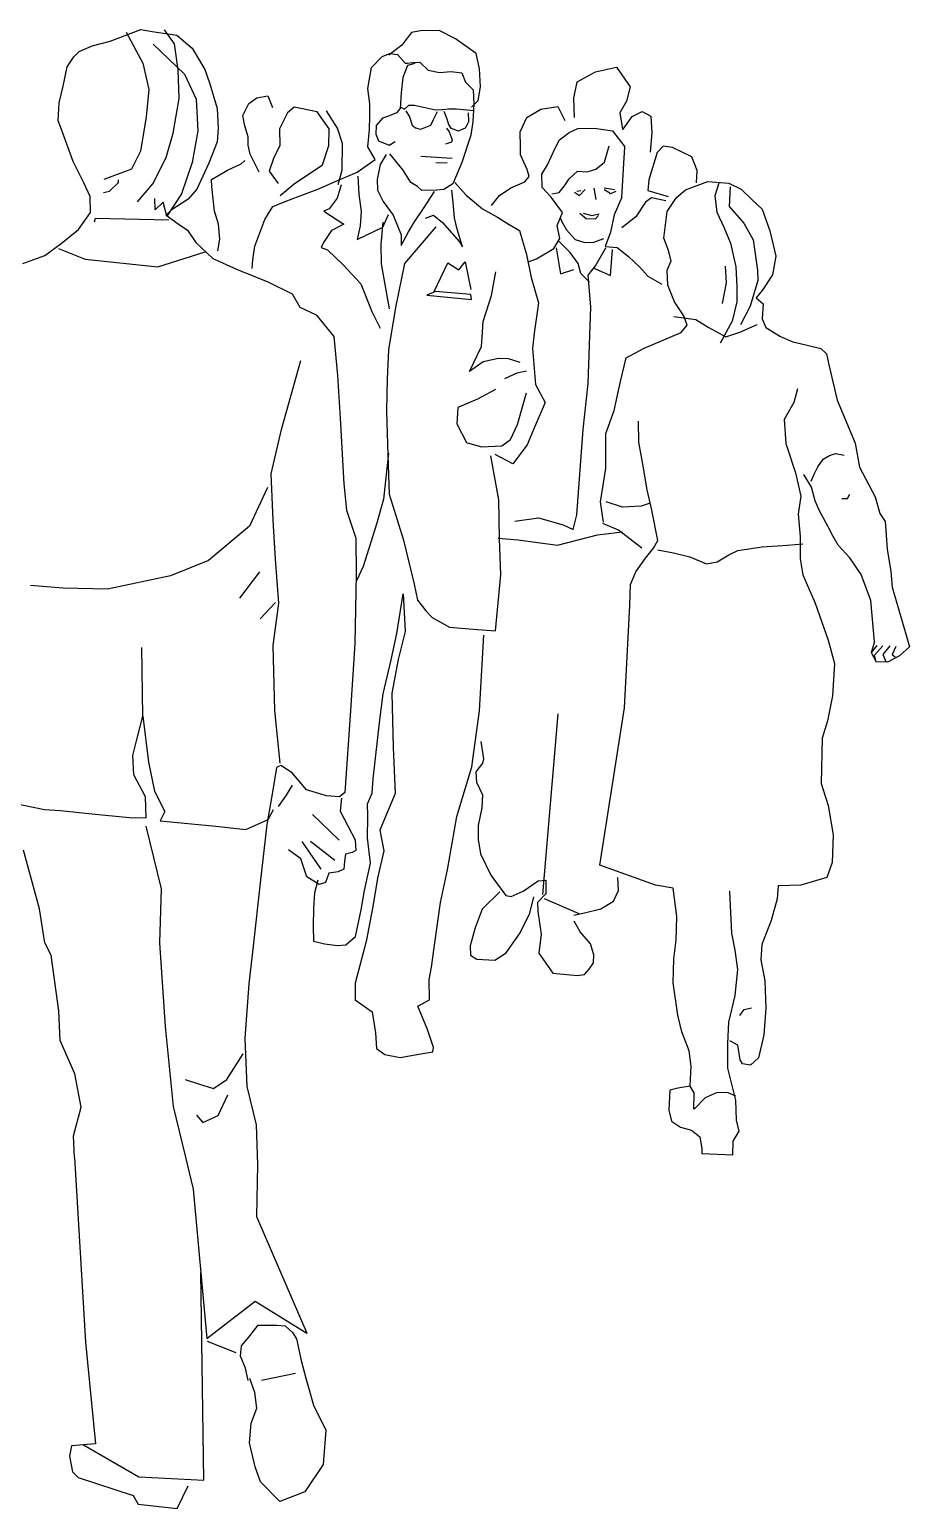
# Model space of a CAD drawing. Extents: x 897 to 1079, y 1284 to 1382.
# Drawn here: x 1024.9 to 1079.5, y 1283.6 to 1375.4 of the extents above; entities that cross this region are included whole.
import ezdxf

# ---------------------------------------------------------------- set-up
doc = ezdxf.new("R2010")
doc.units = 0
doc.header["$LTSCALE"] = 48
doc.header["$MEASUREMENT"] = 0
doc.layers.get('0').update_dxf_attribs({"linetype": 'CONTINUOUS'})

msp = doc.modelspace()

# ---------------------------------------------------------------- linework, layer by layer
for p, q in [((1029.886, 1374.648), (1031.797, 1375.371)), ((1031.797, 1375.371), (1032.491, 1375.262)), ((1032.491, 1375.262), (1034.032, 1375.023)), ((1033.887, 1374.483), (1033.258, 1375.351)), ((1049.141, 1375.302), (1048.572, 1375.183)), ((1050.294, 1375.321), (1049.141, 1375.302)), ((1051.302, 1374.799), (1050.294, 1375.321)), ((1027.975, 1374.002), (1028.782, 1374.356)), ((1028.782, 1374.356), (1029.886, 1374.648)), ((1030.877, 1375.203), (1031.907, 1373.297)), ((1032.548, 1374.461), (1034.5, 1372.603)), ((1034.111, 1372.872), (1033.887, 1374.483)), ((1034.032, 1375.023), (1034.968, 1374.226)), ((1047.97, 1374.404), (1047.167, 1373.776)), ((1048.572, 1375.183), (1047.97, 1374.404)), ((1052.591, 1373.897), (1051.302, 1374.799)), ((1027.221, 1373.067), (1027.639, 1373.689)), ((1027.639, 1373.689), (1027.975, 1374.002)), ((1034.968, 1374.226), (1035.758, 1372.899)), ((1046.103, 1373.023), (1046.751, 1373.692)), ((1046.751, 1373.692), (1047.242, 1373.887)), ((1047.242, 1373.887), (1047.705, 1373.818)), ((1047.705, 1373.818), (1048.174, 1373.287)), ((1052.793, 1372.945), (1052.591, 1373.897)), ((1026.977, 1371.866), (1027.221, 1373.067)), ((1031.907, 1373.297), (1032.286, 1371.645)), ((1034.173, 1371.104), (1034.111, 1372.872)), ((1034.5, 1372.603), (1035.217, 1371.044)), ((1035.758, 1372.899), (1036.08, 1372.014)), ((1045.861, 1371.712), (1046.103, 1373.023)), ((1048.331, 1373.136), (1048.035, 1372.406)), ((1048.174, 1373.287), (1048.328, 1373.29)), ((1048.328, 1373.29), (1048.635, 1373.339)), ((1048.79, 1373.264), (1048.331, 1373.136)), ((1048.635, 1373.339), (1049.096, 1373.346)), ((1049.096, 1373.346), (1049.609, 1372.849)), ((1049.609, 1372.849), (1050.304, 1372.707)), ((1050.304, 1372.707), (1051.028, 1372.762)), ((1051.028, 1372.762), (1051.688, 1372.696)), ((1051.688, 1372.696), (1051.928, 1372.118)), ((1052.855, 1371.826), (1052.793, 1372.945)), ((1058.848, 1372.121), (1059.991, 1372.754)), ((1059.991, 1372.754), (1061.293, 1373.039)), ((1061.293, 1373.039), (1062.126, 1371.823)), ((1026.719, 1370.829), (1026.977, 1371.866)), ((1032.286, 1371.645), (1032.116, 1369.951)), ((1036.08, 1372.014), (1036.533, 1370.484)), ((1045.986, 1370.758), (1045.861, 1371.712)), ((1048.035, 1372.406), (1047.941, 1371.438)), ((1051.928, 1372.118), (1052.397, 1371.631)), ((1052.397, 1371.631), (1052.445, 1370.743)), ((1052.715, 1370.978), (1052.855, 1371.826)), ((1058.633, 1371.118), (1058.848, 1372.121)), ((1062.126, 1371.823), (1061.909, 1370.94)), ((1026.661, 1369.708), (1026.719, 1370.829)), ((1033.791, 1368.945), (1034.173, 1371.104)), ((1035.217, 1371.044), (1035.326, 1369.08)), ((1038.111, 1370.048), (1038.494, 1370.79)), ((1038.494, 1370.79), (1038.983, 1371.139)), ((1038.983, 1371.139), (1039.673, 1371.271)), ((1039.673, 1371.271), (1039.959, 1370.539)), ((1045.998, 1369.99), (1045.986, 1370.758)), ((1047.941, 1371.438), (1047.88, 1370.482)), ((1048.144, 1370.442), (1048.415, 1370.677)), ((1048.415, 1370.677), (1048.755, 1370.683)), ((1048.755, 1370.683), (1050.067, 1370.396)), ((1052.294, 1370.553), (1052.715, 1370.978)), ((1052.445, 1370.743), (1052.385, 1369.665)), ((1058.686, 1369.921), (1058.633, 1371.118)), ((1061.909, 1370.94), (1061.493, 1370.198)), ((1032.116, 1369.951), (1031.766, 1367.836)), ((1036.533, 1370.484), (1036.586, 1369.254)), ((1038.242, 1369.402), (1038.111, 1370.048)), ((1040.887, 1370.214), (1040.398, 1369.207)), ((1041.299, 1370.561), (1040.887, 1370.214)), ((1042.732, 1370.277), (1041.299, 1370.561)), ((1043.474, 1369.213), (1042.732, 1370.277)), ((1043.978, 1369.265), (1043.302, 1370.33)), ((1045.979, 1369.177), (1045.998, 1369.99)), ((1046.769, 1369.881), (1046.392, 1369.414)), ((1047.151, 1370.008), (1046.769, 1369.881)), ((1047.653, 1370.203), (1047.151, 1370.008)), ((1047.88, 1370.482), (1047.653, 1370.203)), ((1047.911, 1370.559), (1048.144, 1370.442)), ((1048.222, 1370.333), (1048.459, 1369.953)), ((1048.459, 1369.953), (1048.621, 1369.45)), ((1049.766, 1369.431), (1049.931, 1369.79)), ((1049.931, 1369.79), (1050.183, 1370.283)), ((1050.067, 1370.396), (1050.451, 1370.403)), ((1050.451, 1370.403), (1050.528, 1370.404)), ((1050.528, 1370.404), (1050.879, 1370.453)), ((1050.59, 1370.312), (1050.768, 1369.837)), ((1050.768, 1369.837), (1050.871, 1369.48)), ((1050.879, 1370.453), (1051.373, 1370.461)), ((1051.373, 1370.461), (1052.451, 1370.358)), ((1052.122, 1369.661), (1052.113, 1370.199)), ((1055.317, 1369.021), (1055.731, 1369.917)), ((1055.731, 1369.917), (1056.602, 1370.426)), ((1056.602, 1370.426), (1057.642, 1370.596)), ((1057.642, 1370.596), (1058.074, 1369.725)), ((1061.493, 1370.198), (1061.663, 1369.201)), ((1061.707, 1369.202), (1062.265, 1369.98)), ((1062.265, 1369.98), (1062.875, 1370.297)), ((1062.875, 1370.297), (1063.418, 1369.998)), ((1063.418, 1369.998), (1063.479, 1368.967)), ((1026.867, 1369.173), (1026.661, 1369.708)), ((1027.591, 1367.186), (1026.867, 1369.173)), ((1033.354, 1367.433), (1033.791, 1368.945)), ((1035.326, 1369.08), (1034.973, 1367.119)), ((1036.586, 1369.254), (1036.523, 1368.408)), ((1038.44, 1368.713), (1038.242, 1369.402)), ((1040.398, 1369.207), (1040.415, 1368.163)), ((1043.458, 1368.18), (1043.474, 1369.213)), ((1044.301, 1368.304), (1043.978, 1369.265)), ((1045.875, 1368.098), (1045.979, 1369.177)), ((1046.392, 1369.414), (1046.368, 1368.875)), ((1046.368, 1368.875), (1046.529, 1368.461)), ((1048.621, 1369.45), (1048.822, 1369.267)), ((1048.822, 1369.267), (1049.131, 1369.195)), ((1049.131, 1369.195), (1049.36, 1369.275)), ((1049.36, 1369.275), (1049.766, 1369.431)), ((1050.744, 1369.254), (1050.902, 1369.026)), ((1050.871, 1369.48), (1051.008, 1369.258)), ((1050.902, 1369.026), (1051.097, 1368.535)), ((1051.008, 1369.258), (1051.489, 1369.082)), ((1051.489, 1369.082), (1051.93, 1369.273)), ((1051.93, 1369.273), (1052.005, 1369.428)), ((1052.005, 1369.428), (1052.122, 1369.661)), ((1052.385, 1369.665), (1052.245, 1368.817)), ((1055.332, 1368.098), (1055.317, 1369.021)), ((1057.753, 1368.522), (1058.36, 1368.993)), ((1058.36, 1368.993), (1058.895, 1369.233)), ((1058.895, 1369.233), (1059.927, 1369.25)), ((1059.927, 1369.25), (1061.05, 1369.081)), ((1061.05, 1369.081), (1061.802, 1368.094)), ((1061.663, 1369.201), (1061.707, 1369.202)), ((1063.479, 1368.967), (1063.378, 1367.768)), ((1036.523, 1368.408), (1036.006, 1367.092)), ((1038.449, 1368.208), (1038.44, 1368.713)), ((1038.579, 1367.639), (1038.449, 1368.208)), ((1040.415, 1368.163), (1040.043, 1367.432)), ((1043.049, 1366.976), (1043.458, 1368.18)), ((1044.284, 1366.656), (1044.301, 1368.304)), ((1046.317, 1367.304), (1045.875, 1368.098)), ((1046.529, 1368.461), (1047.181, 1368.197)), ((1047.181, 1368.197), (1047.561, 1368.433)), ((1051.066, 1368.381), (1050.684, 1368.254)), ((1051.097, 1368.535), (1051.066, 1368.381)), ((1052.245, 1368.817), (1051.702, 1367.117)), ((1055.34, 1367.604), (1055.332, 1368.098)), ((1057.009, 1366.972), (1057.454, 1367.979)), ((1057.454, 1367.979), (1057.753, 1368.522)), ((1060.543, 1367.151), (1060.834, 1368.155)), ((1061.622, 1364.972), (1061.802, 1368.094)), ((1064.185, 1368.133), (1063.807, 1367.742)), ((1064.757, 1368.065), (1064.185, 1368.133)), ((1065.964, 1367.47), (1064.757, 1368.065)), ((1028.261, 1365.857), (1027.591, 1367.186)), ((1031.766, 1367.836), (1031.213, 1366.707)), ((1032.535, 1365.806), (1033.354, 1367.433)), ((1034.973, 1367.119), (1034.313, 1365.186)), ((1036.006, 1367.092), (1035.264, 1365.465)), ((1037.167, 1366.65), (1038.006, 1367.048)), ((1038.006, 1367.048), (1038.234, 1367.249)), ((1039.135, 1366.528), (1038.579, 1367.639)), ((1040.043, 1367.432), (1039.749, 1366.582)), ((1045.209, 1366.517), (1046.317, 1367.304)), ((1047.003, 1367.623), (1046.629, 1367.001)), ((1048.062, 1366.649), (1047.234, 1367.659)), ((1049.148, 1367.524), (1051.093, 1367.388)), ((1050.087, 1367.134), (1050.779, 1367.102)), ((1051.702, 1367.117), (1051.141, 1365.801)), ((1055.74, 1366.688), (1055.34, 1367.604)), ((1060.012, 1366.714), (1060.543, 1367.151)), ((1063.807, 1367.742), (1063.296, 1366.042)), ((1066.285, 1366.629), (1065.964, 1367.47)), ((1031.213, 1366.707), (1029.488, 1366.064)), ((1036.177, 1366.062), (1037.167, 1366.65)), ((1039.749, 1366.582), (1040.3, 1365.822)), ((1041.3, 1365.794), (1043.049, 1366.976)), ((1043.955, 1365.991), (1045.209, 1366.517)), ((1044.035, 1365.762), (1044.284, 1366.656)), ((1045.257, 1366.287), (1045.308, 1365.168)), ((1046.629, 1367.001), (1046.446, 1366.076)), ((1048.534, 1365.884), (1048.062, 1366.649)), ((1055.598, 1365.917), (1055.867, 1366.262)), ((1055.867, 1366.262), (1055.74, 1366.688)), ((1056.667, 1366.396), (1057.009, 1366.972)), ((1056.68, 1365.583), (1056.667, 1366.396)), ((1058.063, 1365.683), (1058.363, 1366.116)), ((1058.363, 1366.116), (1058.861, 1366.585)), ((1058.861, 1366.585), (1059.476, 1366.551)), ((1059.476, 1366.551), (1060.012, 1366.714)), ((1066.254, 1365.86), (1066.285, 1366.629)), ((1028.659, 1365.018), (1028.261, 1365.857)), ((1029.468, 1365.261), (1029.851, 1365.345)), ((1029.851, 1365.345), (1030.413, 1365.892)), ((1030.413, 1365.892), (1030.411, 1366.046)), ((1031.586, 1364.681), (1032.535, 1365.806)), ((1034.313, 1365.186), (1033.413, 1363.788)), ((1035.264, 1365.465), (1034.736, 1364.842)), ((1036.184, 1365.634), (1036.177, 1366.062)), ((1036.363, 1364.099), (1036.184, 1365.634)), ((1040.432, 1365.088), (1041.3, 1365.794)), ((1041.62, 1365.031), (1042.766, 1365.478)), ((1042.766, 1365.478), (1043.955, 1365.991)), ((1044.222, 1365.732), (1043.972, 1364.915)), ((1045.308, 1365.168), (1045.446, 1364.093)), ((1046.446, 1366.076), (1046.457, 1365.417)), ((1046.457, 1365.417), (1046.82, 1364.698)), ((1048.949, 1365.632), (1048.534, 1365.884)), ((1049.226, 1365.385), (1048.949, 1365.632)), ((1050.148, 1365.4), (1049.226, 1365.385)), ((1049.321, 1364.277), (1049.996, 1365.321)), ((1050.576, 1365.451), (1050.148, 1365.4)), ((1051.141, 1365.801), (1050.576, 1365.451)), ((1051.16, 1364.648), (1051.07, 1365.415)), ((1051.261, 1365.879), (1051.965, 1365.089)), ((1054.041, 1365.079), (1054.726, 1365.551)), ((1054.726, 1365.551), (1055.598, 1365.917)), ((1057.228, 1364.977), (1056.68, 1365.583)), ((1057.269, 1365.175), (1057.729, 1365.26)), ((1057.729, 1365.26), (1058.063, 1365.683)), ((1058.684, 1365.275), (1058.995, 1365.083)), ((1058.837, 1365.355), (1059.067, 1365.391)), ((1058.995, 1365.083), (1059.341, 1365.44)), ((1059.878, 1365.525), (1059.999, 1364.835)), ((1061.186, 1365.426), (1060.525, 1365.536)), ((1060.527, 1365.459), (1060.882, 1365.234)), ((1060.883, 1365.19), (1061.264, 1365.35)), ((1063.296, 1366.042), (1063.23, 1365.382)), ((1063.23, 1365.382), (1064.499, 1365.018)), ((1065.005, 1364.95), (1065.569, 1365.42)), ((1065.569, 1365.42), (1066.944, 1365.948)), ((1066.944, 1365.948), (1068.253, 1365.848)), ((1067.638, 1365.838), (1067.387, 1365.065)), ((1068.253, 1365.848), (1069.028, 1365.476)), ((1068.333, 1365.619), (1068.277, 1364.388)), ((1069.028, 1365.476), (1069.731, 1364.796)), ((1028.675, 1364.018), (1028.659, 1365.018)), ((1032.671, 1364.193), (1032.659, 1364.885)), ((1033.168, 1364.663), (1032.671, 1364.193)), ((1033.413, 1363.788), (1033.168, 1364.663)), ((1034.736, 1364.842), (1033.67, 1364.176)), ((1039.49, 1363.579), (1039.983, 1364.389)), ((1039.983, 1364.389), (1040.746, 1364.709)), ((1040.746, 1364.709), (1041.62, 1365.031)), ((1043.477, 1364.259), (1043.14, 1364.1)), ((1043.972, 1364.915), (1043.477, 1364.259)), ((1046.82, 1364.698), (1047.449, 1363.862)), ((1048.72, 1363.378), (1049.321, 1364.277)), ((1051.252, 1363.694), (1051.16, 1364.648)), ((1051.965, 1365.089), (1052.978, 1364.26)), ((1052.978, 1364.26), (1053.91, 1363.737)), ((1053.546, 1364.456), (1054.041, 1365.079)), ((1057.936, 1364.033), (1057.228, 1364.977)), ((1061.622, 1364.972), (1061.134, 1363.887)), ((1063.088, 1364.655), (1062.487, 1363.755)), ((1063.468, 1364.925), (1063.088, 1364.655)), ((1064.349, 1364.752), (1063.468, 1364.925)), ((1064.437, 1364.095), (1065.005, 1364.95)), ((1067.387, 1365.065), (1067.513, 1364.035)), ((1068.277, 1364.388), (1069.183, 1363.359)), ((1069.731, 1364.796), (1070.322, 1364.234)), ((1027.924, 1362.963), (1028.675, 1364.018)), ((1028.915, 1363.44), (1028.989, 1363.672)), ((1028.989, 1363.672), (1033.527, 1363.559)), ((1033.67, 1364.176), (1033.368, 1363.864)), ((1033.368, 1363.864), (1034.113, 1363.327)), ((1036.606, 1363.291), (1036.363, 1364.099)), ((1038.869, 1361.943), (1039.49, 1363.579)), ((1043.14, 1364.1), (1044.383, 1363.307)), ((1045.446, 1364.093), (1045.384, 1363.203)), ((1046.797, 1363.423), (1046.666, 1362.037)), ((1046.802, 1363.116), (1047.141, 1363.89)), ((1047.449, 1363.862), (1047.93, 1362.629)), ((1048.388, 1362.834), (1048.72, 1363.378)), ((1049.451, 1363.664), (1049.942, 1363.859)), ((1049.942, 1363.859), (1050.488, 1363.407)), ((1050.488, 1363.407), (1051.551, 1362.194)), ((1051.417, 1362.993), (1051.252, 1363.694)), ((1053.91, 1363.737), (1054.642, 1363.276)), ((1057.609, 1363.215), (1057.936, 1364.033)), ((1057.787, 1363.712), (1057.868, 1363.483)), ((1057.868, 1363.483), (1058.184, 1362.95)), ((1059.013, 1363.974), (1059.403, 1363.661)), ((1059.211, 1363.977), (1059.751, 1363.832)), ((1059.403, 1363.661), (1059.985, 1363.638)), ((1059.751, 1363.832), (1060.211, 1363.949)), ((1059.985, 1363.638), (1060.169, 1363.839)), ((1061.134, 1363.887), (1060.921, 1362.807)), ((1062.487, 1363.755), (1061.609, 1363.082)), ((1064.233, 1362.433), (1064.437, 1364.095)), ((1067.513, 1364.035), (1067.957, 1363.076)), ((1069.183, 1363.359), (1069.771, 1362.336)), ((1070.322, 1364.234), (1070.805, 1362.891)), ((1026.861, 1362.1), (1027.924, 1362.963)), ((1034.113, 1363.327), (1034.69, 1362.919)), ((1034.69, 1362.919), (1035.208, 1362.158)), ((1036.698, 1362.369), (1036.606, 1363.291)), ((1043.62, 1362.91), (1043.127, 1362.166)), ((1044.383, 1363.307), (1043.62, 1362.91)), ((1045.384, 1363.203), (1045.2, 1362.354)), ((1045.2, 1362.354), (1046.802, 1363.116)), ((1047.93, 1362.629), (1047.941, 1361.981)), ((1047.941, 1361.981), (1048.388, 1362.834)), ((1050.075, 1363.125), (1048.146, 1360.864)), ((1051.743, 1361.889), (1051.417, 1362.993)), ((1054.642, 1363.276), (1055.263, 1362.902)), ((1055.263, 1362.902), (1055.716, 1361.416)), ((1057.775, 1362.405), (1057.609, 1363.215)), ((1058.184, 1362.95), (1058.732, 1362.343)), ((1059.888, 1362.175), (1060.499, 1362.416)), ((1060.921, 1362.807), (1060.584, 1361.912)), ((1064.52, 1361.669), (1064.233, 1362.433)), ((1067.957, 1363.076), (1068.358, 1362.116)), ((1070.805, 1362.891), (1071.171, 1361.316)), ((1025.841, 1361.347), (1026.861, 1362.1)), ((1026.68, 1361.789), (1028.338, 1361.124)), ((1032.849, 1360.659), (1035.788, 1361.586)), ((1035.208, 1362.158), (1036.256, 1361.176)), ((1036.556, 1361.642), (1036.698, 1362.369)), ((1038.729, 1361.095), (1038.869, 1361.943)), ((1043.127, 1362.166), (1042.978, 1361.857)), ((1042.978, 1361.857), (1043.365, 1361.709)), ((1043.365, 1361.709), (1044.347, 1360.769)), ((1046.666, 1362.037), (1046.685, 1360.84)), ((1051.551, 1362.194), (1051.743, 1361.889)), ((1056.335, 1361.151), (1057.401, 1361.784)), ((1057.401, 1361.784), (1057.775, 1362.405)), ((1057.554, 1361.83), (1057.811, 1360.22)), ((1058.405, 1361.536), (1057.735, 1362.217)), ((1058.91, 1360.853), (1058.405, 1361.536)), ((1058.732, 1362.343), (1059.317, 1362.166)), ((1059.317, 1362.166), (1059.888, 1362.175)), ((1059.989, 1360.716), (1060.63, 1361.836)), ((1060.584, 1361.912), (1061.321, 1361.847)), ((1060.921, 1360.116), (1061.049, 1361.733)), ((1061.321, 1361.847), (1062.022, 1361.288)), ((1064.685, 1361.023), (1064.52, 1361.669)), ((1068.358, 1362.116), (1068.689, 1360.66)), ((1069.771, 1362.336), (1070.032, 1360.451)), ((1024.465, 1360.863), (1025.841, 1361.347)), ((1028.338, 1361.124), (1032.849, 1360.659)), ((1036.256, 1361.176), (1037.728, 1360.508)), ((1038.694, 1360.557), (1038.729, 1361.095)), ((1044.347, 1360.769), (1045.443, 1359.59)), ((1046.685, 1360.84), (1047.192, 1358.048)), ((1048.146, 1360.864), (1047.575, 1358.131)), ((1049.986, 1359.126), (1050.836, 1360.908)), ((1050.836, 1360.908), (1051.503, 1360.457)), ((1051.503, 1360.457), (1051.912, 1360.969)), ((1051.912, 1360.969), (1052.247, 1359.239)), ((1055.716, 1361.416), (1056.002, 1359.992)), ((1055.807, 1360.961), (1056.335, 1361.151)), ((1059.074, 1360.24), (1058.91, 1360.853)), ((1059.537, 1360.127), (1059.989, 1360.716)), ((1059.837, 1360.593), (1060.921, 1360.116)), ((1062.022, 1361.288), (1062.725, 1360.64)), ((1062.725, 1360.64), (1063.239, 1360.077)), ((1064.42, 1360.437), (1064.685, 1361.023)), ((1068.029, 1360.693), (1068.09, 1359.651)), ((1068.689, 1360.66), (1068.742, 1359.431)), ((1071.171, 1361.316), (1070.96, 1360.159)), ((1037.728, 1360.508), (1039.674, 1359.727)), ((1039.674, 1359.727), (1041.18, 1358.982)), ((1053.527, 1358.876), (1053.811, 1360.341)), ((1056.002, 1359.992), (1056.456, 1358.429)), ((1057.811, 1360.22), (1058.652, 1360.497)), ((1059.621, 1359.711), (1059.074, 1360.24)), ((1059.69, 1358.174), (1059.537, 1360.127)), ((1063.239, 1360.077), (1064.093, 1359.586)), ((1064.479, 1359.515), (1064.42, 1360.437)), ((1070.043, 1359.803), (1069.574, 1358.214)), ((1070.032, 1360.451), (1070.043, 1359.803)), ((1070.96, 1360.159), (1070.327, 1359.193)), ((1041.18, 1358.982), (1041.655, 1358.144)), ((1045.443, 1359.59), (1046.119, 1357.877)), ((1050.063, 1359.127), (1049.529, 1358.888)), ((1049.529, 1358.888), (1052.301, 1358.625)), ((1052.252, 1358.932), (1050.063, 1359.127)), ((1052.301, 1358.625), (1052.252, 1358.932)), ((1053.015, 1357.253), (1053.527, 1358.876)), ((1064.88, 1358.489), (1064.479, 1359.515)), ((1068.09, 1359.651), (1067.836, 1358.384)), ((1068.742, 1359.431), (1068.757, 1358.475)), ((1070.327, 1359.193), (1069.95, 1358.726)), ((1041.655, 1358.144), (1042.662, 1357.667)), ((1046.119, 1357.877), (1046.641, 1356.842)), ((1047.575, 1358.131), (1047.157, 1355.51)), ((1056.456, 1358.429), (1056.179, 1356.535)), ((1059.536, 1353.405), (1059.69, 1358.174)), ((1065.465, 1357.609), (1064.88, 1358.489)), ((1068.757, 1358.475), (1068.469, 1357.274)), ((1069.574, 1358.214), (1068.978, 1357.051)), ((1069.95, 1358.726), (1070.374, 1358.348)), ((1070.374, 1358.348), (1070.312, 1357.424)), ((1042.662, 1357.667), (1043.76, 1356.333)), ((1052.954, 1356.296), (1053.015, 1357.253)), ((1064.851, 1357.566), (1066.205, 1357.39)), ((1065.295, 1356.574), (1065.672, 1357.041)), ((1065.672, 1357.041), (1065.465, 1357.609)), ((1066.205, 1357.39), (1066.981, 1356.909)), ((1068.469, 1357.274), (1067.722, 1355.921)), ((1068.942, 1356.589), (1070.01, 1357.068)), ((1070.312, 1357.424), (1070.551, 1356.89)), ((1043.76, 1356.333), (1043.997, 1353.921)), ((1052.92, 1355.714), (1052.954, 1356.296)), ((1056.179, 1356.535), (1056.074, 1355.578)), ((1063.004, 1355.614), (1065.295, 1356.574)), ((1066.981, 1356.909), (1068.067, 1356.311)), ((1068.067, 1356.311), (1068.942, 1356.589)), ((1070.551, 1356.89), (1071.45, 1356.323)), ((1071.45, 1356.323), (1072.224, 1355.995)), ((1072.224, 1355.995), (1073.029, 1355.81)), ((1047.157, 1355.51), (1047.076, 1353.696)), ((1052.176, 1354.164), (1052.92, 1355.714)), ((1056.074, 1355.578), (1056.264, 1353.352)), ((1061.894, 1355.014), (1063.004, 1355.614)), ((1073.029, 1355.81), (1073.955, 1355.594)), ((1073.955, 1355.594), (1074.312, 1355.26)), ((1074.312, 1355.26), (1074.479, 1354.494)), ((1040.515, 1350.558), (1041.709, 1354.839)), ((1053.012, 1354.759), (1052.176, 1354.164)), ((1053.975, 1354.962), (1053.012, 1354.759)), ((1054.591, 1354.939), (1053.975, 1354.962)), ((1055.319, 1354.72), (1054.591, 1354.939)), ((1055.712, 1354.188), (1055.099, 1354.058)), ((1061.533, 1353.547), (1061.894, 1355.014)), ((1074.479, 1354.494), (1074.974, 1352.382)), ((1043.997, 1353.921), (1044.15, 1351.265)), ((1047.076, 1353.696), (1047.032, 1351.697)), ((1055.099, 1354.058), (1054.336, 1353.705)), ((1056.264, 1353.352), (1056.864, 1352.241)), ((1059.231, 1350.555), (1059.536, 1353.405)), ((1061.134, 1351.739), (1061.533, 1353.547)), ((1052.665, 1352.447), (1051.444, 1351.922)), ((1053.776, 1353.036), (1052.665, 1352.447)), ((1055.151, 1350.873), (1055.701, 1352.837)), ((1072.503, 1353.077), (1072.286, 1352.228)), ((1074.974, 1352.382), (1076.094, 1349.709)), ((1047.032, 1351.697), (1047.109, 1348.974)), ((1051.444, 1351.922), (1051.383, 1350.922)), ((1056.864, 1352.241), (1056.23, 1350.737)), ((1060.619, 1350.303), (1061.134, 1351.739)), ((1072.286, 1352.228), (1071.688, 1351.175)), ((1039.868, 1347.813), (1040.515, 1350.558)), ((1044.15, 1351.265), (1044.37, 1347.194)), ((1051.383, 1350.922), (1051.984, 1349.745)), ((1054.705, 1349.943), (1055.151, 1350.873)), ((1056.23, 1350.737), (1055.754, 1349.609)), ((1058.823, 1345.276), (1059.231, 1350.555)), ((1062.671, 1349.765), (1062.65, 1351.072)), ((1071.688, 1351.175), (1071.789, 1349.683)), ((1051.984, 1349.745), (1052.911, 1349.486)), ((1054.173, 1349.55), (1054.705, 1349.943)), ((1055.754, 1349.609), (1054.85, 1348.441)), ((1060.621, 1348.15), (1060.619, 1350.303)), ((1062.924, 1348.418), (1062.671, 1349.765)), ((1071.789, 1349.683), (1072.389, 1347.88)), ((1076.094, 1349.709), (1076.349, 1348.219)), ((1047.151, 1349.084), (1046.846, 1346.235)), ((1047.109, 1348.974), (1047.192, 1346.548)), ((1052.911, 1349.486), (1054.173, 1349.55)), ((1053.997, 1346.197), (1053.491, 1348.924)), ((1054.85, 1348.441), (1053.765, 1349.005)), ((1073.767, 1348.254), (1074.111, 1348.721)), ((1074.111, 1348.721), (1074.492, 1348.958)), ((1074.492, 1348.958), (1074.874, 1349.074)), ((1074.874, 1349.074), (1075.414, 1348.973)), ((1039.991, 1344.937), (1039.868, 1347.813)), ((1060.304, 1346.069), (1060.621, 1348.15)), ((1063.181, 1346.808), (1062.924, 1348.418)), ((1072.389, 1347.88), (1072.721, 1346.425)), ((1073.371, 1346.974), (1072.896, 1347.779)), ((1073.364, 1347.358), (1073.544, 1347.789)), ((1073.544, 1347.789), (1073.767, 1348.254)), ((1076.349, 1348.219), (1077.334, 1346.39)), ((1039.651, 1346.963), (1038.526, 1344.562)), ((1044.37, 1347.194), (1044.551, 1345.549)), ((1073.615, 1346.132), (1073.371, 1346.974)), ((1046.846, 1346.235), (1046.41, 1344.69)), ((1047.192, 1346.548), (1048.085, 1343.685)), ((1054.036, 1343.781), (1053.997, 1346.197)), ((1060.478, 1344.809), (1060.304, 1346.069)), ((1061.66, 1345.751), (1060.655, 1346.075)), ((1063.315, 1345.964), (1062.812, 1345.802)), ((1063.476, 1345.55), (1063.181, 1346.808)), ((1072.721, 1346.425), (1072.552, 1345.313)), ((1073.855, 1345.565), (1073.615, 1346.132)), ((1075.26, 1346.279), (1075.612, 1346.285)), ((1075.612, 1346.285), (1075.761, 1346.551)), ((1077.334, 1346.39), (1077.626, 1345.351)), ((1044.551, 1345.549), (1045.117, 1343.823)), ((1054.985, 1344.873), (1056.443, 1345.084)), ((1056.443, 1345.084), (1057.987, 1344.648)), ((1058.607, 1344.35), (1058.823, 1345.276)), ((1062.812, 1345.802), (1061.66, 1345.751)), ((1063.847, 1343.666), (1063.476, 1345.55)), ((1072.552, 1345.313), (1072.684, 1343.931)), ((1074.41, 1344.53), (1073.855, 1345.565)), ((1077.626, 1345.351), (1077.941, 1344.862)), ((1038.526, 1344.562), (1035.99, 1342.444)), ((1040.141, 1342.512), (1039.991, 1344.937)), ((1046.41, 1344.69), (1045.574, 1342.062)), ((1057.987, 1344.648), (1058.607, 1344.35)), ((1060.106, 1344.034), (1061.652, 1344.213)), ((1061.42, 1344.319), (1060.446, 1344.731)), ((1062.855, 1343.189), (1061.42, 1344.319)), ((1074.727, 1343.92), (1074.41, 1344.53)), ((1077.941, 1344.862), (1078.079, 1343.129)), ((1045.117, 1343.823), (1045.154, 1341.561)), ((1048.085, 1343.685), (1048.744, 1340.96)), ((1053.959, 1343.813), (1055.191, 1343.723)), ((1054.117, 1341.553), (1054.036, 1343.781)), ((1055.191, 1343.723), (1057.624, 1343.378)), ((1057.624, 1343.378), (1060.106, 1344.034)), ((1063.096, 1342.578), (1063.591, 1343.201)), ((1063.591, 1343.201), (1063.847, 1343.666)), ((1068.821, 1343.055), (1070.311, 1343.277)), ((1070.311, 1343.277), (1071.891, 1343.38)), ((1071.891, 1343.38), (1072.846, 1343.472)), ((1072.684, 1343.931), (1072.674, 1342.547)), ((1075.044, 1343.387), (1074.727, 1343.92)), ((1075.748, 1342.597), (1075.044, 1343.387)), ((1035.99, 1342.444), (1033.622, 1341.483)), ((1040.339, 1339.78), (1040.141, 1342.512)), ((1062.494, 1341.722), (1063.096, 1342.578)), ((1063.856, 1343.095), (1064.826, 1342.913)), ((1064.826, 1342.913), (1065.829, 1342.666)), ((1065.829, 1342.666), (1066.869, 1342.222)), ((1066.869, 1342.222), (1067.526, 1342.342)), ((1067.526, 1342.342), (1068.244, 1342.782)), ((1068.244, 1342.782), (1068.821, 1343.055)), ((1072.674, 1342.547), (1072.844, 1341.55)), ((1076.457, 1341.565), (1075.748, 1342.597)), ((1078.079, 1343.129), (1078.3, 1341.749)), ((1033.622, 1341.483), (1029.714, 1340.651)), ((1039.154, 1341.727), (1037.906, 1340.092)), ((1045.154, 1341.561), (1045.069, 1337.287)), ((1045.574, 1342.062), (1045.16, 1341.177)), ((1053.789, 1338.077), (1054.117, 1341.553)), ((1062.166, 1340.948), (1062.494, 1341.722)), ((1072.844, 1341.55), (1073.598, 1339.783)), ((1077.055, 1339.96), (1076.457, 1341.565)), ((1078.3, 1341.749), (1078.392, 1340.784)), ((1026.978, 1340.716), (1024.944, 1340.881)), ((1029.714, 1340.651), (1026.978, 1340.716)), ((1048.744, 1340.96), (1048.947, 1339.964)), ((1062.111, 1339.64), (1062.166, 1340.948)), ((1078.392, 1340.784), (1079.242, 1337.799)), ((1040.151, 1339.821), (1039.201, 1338.806)), ((1039.997, 1337.161), (1040.339, 1339.78)), ((1047.674, 1337.901), (1048.062, 1340.367)), ((1048.062, 1340.367), (1048.177, 1338.03)), ((1048.947, 1339.964), (1049.261, 1339.585)), ((1049.261, 1339.585), (1049.463, 1339.314)), ((1061.786, 1333.286), (1062.111, 1339.64)), ((1073.598, 1339.783), (1074.404, 1337.49)), ((1077.294, 1337.383), (1077.055, 1339.96)), ((1049.463, 1339.314), (1049.854, 1338.903)), ((1049.854, 1338.903), (1050.94, 1338.305)), ((1047.316, 1336.28), (1047.674, 1337.901)), ((1048.177, 1338.03), (1047.744, 1336.287)), ((1050.94, 1338.305), (1052.403, 1338.175)), ((1052.403, 1338.175), (1053.789, 1338.077)), ((1052.793, 1333.107), (1053.057, 1337.801)), ((1079.242, 1337.799), (1079.452, 1337.077)), ((1031.919, 1332.767), (1031.849, 1337.028)), ((1040.107, 1333.131), (1039.997, 1337.161)), ((1045.069, 1337.287), (1044.797, 1333.131)), ((1074.404, 1337.49), (1074.812, 1336.035)), ((1077.294, 1337.383), (1077.082, 1336.729)), ((1077.442, 1337.162), (1077.082, 1336.729)), ((1077.082, 1336.729), (1077.381, 1336.14)), ((1077.297, 1336.56), (1077.814, 1337.149)), ((1078.235, 1337.149), (1077.814, 1336.609)), ((1078.606, 1337.097), (1078.383, 1336.599)), ((1079.452, 1337.077), (1078.846, 1336.529)), ((1046.812, 1334.163), (1047.316, 1336.28)), ((1047.744, 1336.287), (1047.349, 1334.205)), ((1074.812, 1336.035), (1074.691, 1334.034)), ((1077.381, 1336.14), (1077.297, 1336.56)), ((1078.09, 1336.117), (1077.381, 1336.14)), ((1077.814, 1336.609), (1077.995, 1336.176)), ((1078.846, 1336.529), (1078.09, 1336.117)), ((1078.383, 1336.599), (1078.572, 1336.448)), ((1046.607, 1332.545), (1046.812, 1334.163)), ((1047.349, 1334.205), (1047.448, 1330.823)), ((1074.691, 1334.034), (1074.375, 1332.491)), ((1040.423, 1329.863), (1040.107, 1333.131)), ((1044.797, 1333.131), (1044.451, 1328.051)), ((1052.311, 1329.639), (1052.793, 1333.107)), ((1060.253, 1323.541), (1061.786, 1333.286)), ((1031.515, 1331.256), (1031.919, 1332.767)), ((1031.919, 1332.767), (1032.272, 1329.928)), ((1046.206, 1328.881), (1046.607, 1332.545)), ((1056.723, 1321.706), (1057.673, 1332.912)), ((1074.375, 1332.491), (1074.041, 1331.41)), ((1031.299, 1330.33), (1031.515, 1331.256)), ((1074.041, 1331.41), (1073.977, 1328.608)), ((1031.362, 1329.145), (1031.299, 1330.33)), ((1047.448, 1330.823), (1047.571, 1327.981)), ((1052.869, 1331.204), (1053.045, 1330.124)), ((1032.272, 1329.928), (1032.642, 1328.122)), ((1040.197, 1329.596), (1039.958, 1328.054)), ((1040.47, 1329.71), (1040.197, 1329.596)), ((1041.169, 1329.26), (1040.47, 1329.71)), ((1051.395, 1326.549), (1052.311, 1329.639)), ((1052.984, 1329.862), (1052.573, 1329.332)), ((1053.045, 1330.124), (1052.984, 1329.862)), ((1032.077, 1327.772), (1031.362, 1329.145)), ((1041.182, 1328.492), (1040.807, 1327.871)), ((1042.065, 1328.199), (1041.169, 1329.26)), ((1046.143, 1328.001), (1046.206, 1328.881)), ((1052.573, 1329.332), (1052.611, 1328.679)), ((1052.611, 1328.679), (1052.988, 1327.901)), ((1073.977, 1328.608), (1074.417, 1327.231)), ((1032.131, 1326.466), (1032.077, 1327.772)), ((1032.642, 1328.122), (1033.278, 1326.869)), ((1039.958, 1328.054), (1039.607, 1326.05)), ((1040.807, 1327.871), (1040.313, 1327.171)), ((1043.301, 1327.834), (1042.065, 1328.199)), ((1044.115, 1327.771), (1043.301, 1327.834)), ((1044.451, 1328.051), (1044.115, 1327.771)), ((1044.226, 1327.695), (1044.162, 1326.893)), ((1045.846, 1327.337), (1046.143, 1328.001)), ((1047.571, 1327.981), (1046.609, 1325.702)), ((1052.988, 1327.901), (1052.936, 1327.088)), ((1023.812, 1327.407), (1025.818, 1326.979)), ((1025.818, 1326.979), (1026.818, 1326.918)), ((1026.818, 1326.918), (1028.744, 1326.719)), ((1028.744, 1326.719), (1031.098, 1326.482)), ((1033.278, 1326.869), (1032.98, 1326.282)), ((1039.679, 1326.358), (1040.009, 1326.979)), ((1042.441, 1326.667), (1044.082, 1325.079)), ((1044.162, 1326.893), (1045.081, 1325.095)), ((1045.859, 1326.569), (1045.846, 1327.337)), ((1052.936, 1327.088), (1052.72, 1326.002)), ((1074.417, 1327.231), (1074.721, 1325.424)), ((1031.098, 1326.482), (1032.131, 1326.466)), ((1032.106, 1325.961), (1033.048, 1322.055)), ((1032.98, 1326.282), (1036.445, 1325.954)), ((1036.445, 1325.954), (1038.293, 1325.754)), ((1038.293, 1325.754), (1039.679, 1326.358)), ((1039.607, 1326.05), (1039.193, 1322.429)), ((1045.848, 1325.229), (1045.859, 1326.569)), ((1050.801, 1323.233), (1051.395, 1326.549)), ((1052.72, 1326.002), (1052.706, 1325.124)), ((1041.776, 1325.009), (1042.958, 1323.292)), ((1042.314, 1325.017), (1043.827, 1323.845)), ((1045.081, 1325.095), (1045.125, 1324.448)), ((1046.027, 1323.65), (1045.848, 1325.229)), ((1046.609, 1325.702), (1046.86, 1324.432)), ((1052.706, 1325.124), (1052.852, 1324.239)), ((1074.721, 1325.424), (1074.672, 1323.698)), ((1025.501, 1320.823), (1024.519, 1324.453)), ((1041.717, 1323.931), (1040.939, 1324.49)), ((1042.076, 1322.817), (1041.717, 1323.931)), ((1044.48, 1324.207), (1044.411, 1323.777)), ((1044.896, 1324.323), (1044.48, 1324.207)), ((1045.125, 1324.448), (1044.896, 1324.323)), ((1046.86, 1324.432), (1046.459, 1322.734)), ((1052.852, 1324.239), (1053.485, 1322.905)), ((1043.456, 1323.037), (1043.235, 1322.451)), ((1044.037, 1323.123), (1043.456, 1323.037)), ((1044.375, 1323.282), (1044.037, 1323.123)), ((1044.411, 1323.777), (1044.375, 1323.282)), ((1045.67, 1321.953), (1046.027, 1323.65)), ((1050.372, 1321.227), (1050.801, 1323.233)), ((1063.7, 1322.29), (1060.253, 1323.541)), ((1074.672, 1323.698), (1074.336, 1322.77)), ((1033.048, 1322.055), (1032.949, 1318.714)), ((1033.048, 1322.055), (1033.048, 1322.055)), ((1039.193, 1322.429), (1038.763, 1318.501)), ((1042.852, 1322.335), (1042.076, 1322.817)), ((1042.771, 1322.597), (1042.553, 1321.825)), ((1043.235, 1322.451), (1042.852, 1322.335)), ((1046.459, 1322.734), (1046.181, 1320.961)), ((1053.485, 1322.905), (1054.42, 1321.641)), ((1055.499, 1321.92), (1056.44, 1322.561)), ((1056.44, 1322.561), (1056.897, 1322.597)), ((1056.897, 1322.597), (1056.911, 1321.747)), ((1061.417, 1321.951), (1061.371, 1322.772)), ((1064.812, 1322.11), (1063.7, 1322.29)), ((1065.039, 1320.345), (1064.812, 1322.11)), ((1071.312, 1322.26), (1071.249, 1321.446)), ((1072.729, 1322.283), (1071.312, 1322.26)), ((1074.336, 1322.77), (1072.729, 1322.283)), ((1042.553, 1321.825), (1042.492, 1320.868)), ((1045.459, 1320.763), (1045.67, 1321.953)), ((1050.029, 1318.717), (1050.372, 1321.227)), ((1054.062, 1321.869), (1052.968, 1320.805)), ((1054.42, 1321.641), (1054.748, 1321.581)), ((1054.748, 1321.581), (1055.499, 1321.92)), ((1055.913, 1320.555), (1056.158, 1321.576)), ((1056.911, 1321.747), (1056.397, 1321.216)), ((1056.397, 1321.216), (1056.406, 1320.665)), ((1058.971, 1320.511), (1056.832, 1321.449)), ((1060.325, 1320.822), (1061.101, 1321.292)), ((1061.101, 1321.292), (1061.417, 1321.951)), ((1068.32, 1321.904), (1068.276, 1321.903)), ((1068.438, 1319.324), (1068.32, 1321.904)), ((1071.249, 1321.446), (1070.886, 1320.1)), ((1025.843, 1318.708), (1025.501, 1320.823)), ((1042.492, 1320.868), (1042.477, 1319.748)), ((1045.102, 1319.099), (1045.459, 1320.763)), ((1046.181, 1320.961), (1045.755, 1318.802)), ((1052.968, 1320.805), (1052.529, 1319.65)), ((1055.317, 1319.341), (1055.913, 1320.555)), ((1056.406, 1320.665), (1056.625, 1319.259)), ((1058.632, 1320.44), (1059.311, 1320.582)), ((1059.311, 1320.582), (1060.325, 1320.822)), ((1064.986, 1318.884), (1065.039, 1320.345)), ((1042.477, 1319.748), (1042.492, 1318.825)), ((1052.529, 1319.65), (1052.221, 1318.534)), ((1054.45, 1318.085), (1055.317, 1319.341)), ((1059.041, 1319.401), (1058.666, 1320.049)), ((1059.669, 1318.655), (1059.041, 1319.401)), ((1068.643, 1318.251), (1068.438, 1319.324)), ((1070.886, 1320.1), (1070.295, 1318.619)), ((1026.239, 1317.946), (1025.843, 1318.708)), ((1032.949, 1318.714), (1033.308, 1313.525)), ((1038.763, 1318.501), (1038.493, 1316.179)), ((1042.492, 1318.825), (1043.187, 1318.65)), ((1043.187, 1318.65), (1043.99, 1318.542)), ((1043.99, 1318.542), (1044.495, 1318.594)), ((1044.495, 1318.594), (1045.102, 1319.099)), ((1045.755, 1318.802), (1045.072, 1316.209)), ((1049.822, 1317.209), (1050.029, 1318.717)), ((1052.221, 1318.534), (1052.23, 1317.946)), ((1056.625, 1319.259), (1056.476, 1318.08)), ((1059.876, 1317.977), (1059.669, 1318.655)), ((1064.851, 1317.728), (1064.986, 1318.884)), ((1070.295, 1318.619), (1070.234, 1317.662)), ((1026.713, 1314.494), (1026.239, 1317.946)), ((1052.23, 1317.946), (1052.627, 1317.691)), ((1052.627, 1317.691), (1053.738, 1317.644)), ((1053.738, 1317.644), (1054.45, 1318.085)), ((1056.476, 1318.08), (1057.346, 1316.825)), ((1059.601, 1317.085), (1059.856, 1317.482)), ((1059.856, 1317.482), (1059.876, 1317.977)), ((1064.798, 1316.223), (1064.851, 1317.728)), ((1068.816, 1317.057), (1068.643, 1318.251)), ((1070.234, 1317.662), (1070.486, 1316.359)), ((1049.681, 1316.438), (1049.822, 1317.209)), ((1057.346, 1316.825), (1058.851, 1316.681)), ((1058.851, 1316.681), (1059.308, 1316.754)), ((1059.308, 1316.754), (1059.601, 1317.085)), ((1068.655, 1315.44), (1068.816, 1317.057)), ((1038.493, 1316.179), (1038.241, 1312.792)), ((1045.072, 1316.209), (1045.089, 1315.177)), ((1049.702, 1315.175), (1049.681, 1316.438)), ((1065.094, 1314.228), (1064.798, 1316.223)), ((1070.486, 1316.359), (1070.546, 1314.669)), ((1045.089, 1315.177), (1046.133, 1314.425)), ((1048.972, 1314.779), (1049.702, 1315.175)), ((1049.578, 1313.328), (1048.972, 1314.779)), ((1068.254, 1313.786), (1068.655, 1315.44)), ((1026.787, 1312.65), (1026.713, 1314.494)), ((1046.133, 1314.425), (1046.352, 1313.122)), ((1065.342, 1313.2), (1065.094, 1314.228)), ((1068.939, 1314.214), (1069.208, 1314.57)), ((1069.208, 1314.57), (1069.667, 1314.687)), ((1070.546, 1314.669), (1070.419, 1313.008)), ((1033.308, 1313.525), (1033.806, 1308.568)), ((1046.352, 1313.122), (1046.401, 1312.156)), ((1049.937, 1312.213), (1049.578, 1313.328)), ((1065.79, 1312.01), (1065.342, 1313.2)), ((1068.198, 1312.478), (1068.254, 1313.786)), ((1070.419, 1313.008), (1070.102, 1311.586)), ((1027.699, 1310.589), (1026.787, 1312.65)), ((1038.241, 1312.792), (1038.366, 1309.796)), ((1046.401, 1312.156), (1046.912, 1311.78)), ((1049.908, 1311.949), (1049.937, 1312.213)), ((1065.915, 1311.056), (1065.79, 1312.01)), ((1068.19, 1310.94), (1068.198, 1312.478)), ((1068.815, 1312.367), (1068.317, 1312.633)), ((1068.951, 1311.446), (1068.815, 1312.367)), ((1037.129, 1310.237), (1038.135, 1311.835)), ((1046.912, 1311.78), (1047.871, 1311.609)), ((1047.871, 1311.609), (1049.021, 1311.814)), ((1049.021, 1311.814), (1049.908, 1311.949)), ((1065.858, 1309.825), (1065.915, 1311.056)), ((1069.108, 1311.218), (1068.951, 1311.446)), ((1069.604, 1311.116), (1069.108, 1311.218)), ((1070.102, 1311.586), (1069.604, 1311.116)), ((1028.084, 1308.519), (1027.699, 1310.589)), ((1034.548, 1310.239), (1035.365, 1309.977)), ((1036.292, 1309.685), (1037.129, 1310.237)), ((1068.684, 1308.949), (1068.19, 1310.94)), ((1035.365, 1309.977), (1036.292, 1309.685)), ((1036.583, 1307.998), (1037.177, 1309.282)), ((1038.366, 1309.796), (1038.943, 1307.421)), ((1064.599, 1309.574), (1064.542, 1308.343)), ((1065.091, 1309.692), (1064.599, 1309.574)), ((1065.858, 1309.825), (1065.091, 1309.692)), ((1066.096, 1309.401), (1065.858, 1309.825)), ((1066.079, 1308.401), (1066.096, 1309.401)), ((1067.523, 1309.424), (1066.792, 1309.105)), ((1068.215, 1309.402), (1067.523, 1309.424)), ((1068.68, 1309.212), (1068.215, 1309.402)), ((1027.608, 1306.743), (1028.084, 1308.519)), ((1033.806, 1308.568), (1034.548, 1305.505)), ((1064.542, 1308.343), (1064.707, 1307.654)), ((1066.155, 1308.446), (1066.079, 1308.401)), ((1066.792, 1309.105), (1066.155, 1308.446)), ((1068.737, 1307.719), (1068.684, 1308.949)), ((1035.243, 1308.02), (1035.635, 1307.565)), ((1035.635, 1307.565), (1036.583, 1307.998)), ((1038.943, 1307.421), (1039.016, 1304.962)), ((1064.707, 1307.654), (1065.251, 1307.278)), ((1068.902, 1307.03), (1068.737, 1307.719)), ((1027.674, 1305.393), (1027.608, 1306.743)), ((1065.251, 1307.278), (1065.946, 1307.092)), ((1065.946, 1307.092), (1066.447, 1306.683)), ((1066.447, 1306.683), (1066.58, 1305.949)), ((1068.528, 1306.409), (1068.902, 1307.03)), ((1066.58, 1305.949), (1066.585, 1305.641)), ((1066.585, 1305.641), (1068.509, 1305.563)), ((1068.509, 1305.563), (1068.528, 1306.409)), ((1027.674, 1305.393), (1028.367, 1293.95)), ((1034.548, 1305.505), (1035.043, 1303.437)), ((1039.016, 1304.962), (1038.959, 1301.732)), ((1035.043, 1303.437), (1035.883, 1294.162)), ((1038.959, 1301.732), (1042.077, 1294.499)), ((1035.708, 1285.372), (1035.514, 1298.256)), ((1035.883, 1294.162), (1038.876, 1296.494)), ((1038.876, 1296.494), (1042.077, 1294.499)), ((1038.493, 1294.245), (1039.067, 1294.992)), ((1039.067, 1294.992), (1040.223, 1294.999)), ((1040.223, 1294.999), (1040.736, 1294.953)), ((1040.736, 1294.953), (1041.201, 1294.543)), ((1041.201, 1294.543), (1041.435, 1294.148)), ((1028.367, 1293.95), (1028.985, 1287.642)), ((1035.914, 1293.998), (1037.678, 1293.292)), ((1037.972, 1293.069), (1038.034, 1293.713)), ((1038.034, 1293.713), (1038.493, 1294.245)), ((1041.435, 1294.148), (1041.741, 1292.812)), ((1038.274, 1292.327), (1037.972, 1293.069)), ((1041.741, 1292.812), (1042.028, 1291.706)), ((1038.444, 1291.568), (1038.274, 1292.327)), ((1039.278, 1291.575), (1041.372, 1292.022)), ((1038.862, 1290.827), (1038.559, 1291.685)), ((1042.028, 1291.706), (1042.502, 1290.041)), ((1038.984, 1289.837), (1038.862, 1290.827)), ((1042.502, 1290.041), (1043.272, 1288.476)), ((1038.643, 1288.909), (1038.984, 1289.837)), ((1038.535, 1287.703), (1038.643, 1288.909)), ((1043.272, 1288.476), (1043.103, 1286.344)), ((1027.482, 1287.517), (1027.371, 1286.872)), ((1028.985, 1287.642), (1027.482, 1287.517)), ((1028.234, 1287.58), (1031.658, 1285.577)), ((1038.891, 1286.201), (1038.535, 1287.703)), ((1027.371, 1286.872), (1027.559, 1285.898)), ((1043.103, 1286.344), (1041.957, 1284.651)), ((1027.559, 1285.898), (1027.908, 1285.554)), ((1027.908, 1285.554), (1031.319, 1284.419)), ((1031.658, 1285.577), (1035.708, 1285.372)), ((1039.207, 1285.27), (1038.891, 1286.201)), ((1034.05, 1283.626), (1034.735, 1285.018)), ((1040.408, 1284.063), (1039.207, 1285.27)), ((1041.957, 1284.651), (1040.408, 1284.063)), ((1031.319, 1284.419), (1031.619, 1283.892)), ((1031.619, 1283.892), (1034.05, 1283.626))]:
    msp.add_line(p, q)

doc.saveas('drawing.dxf')
